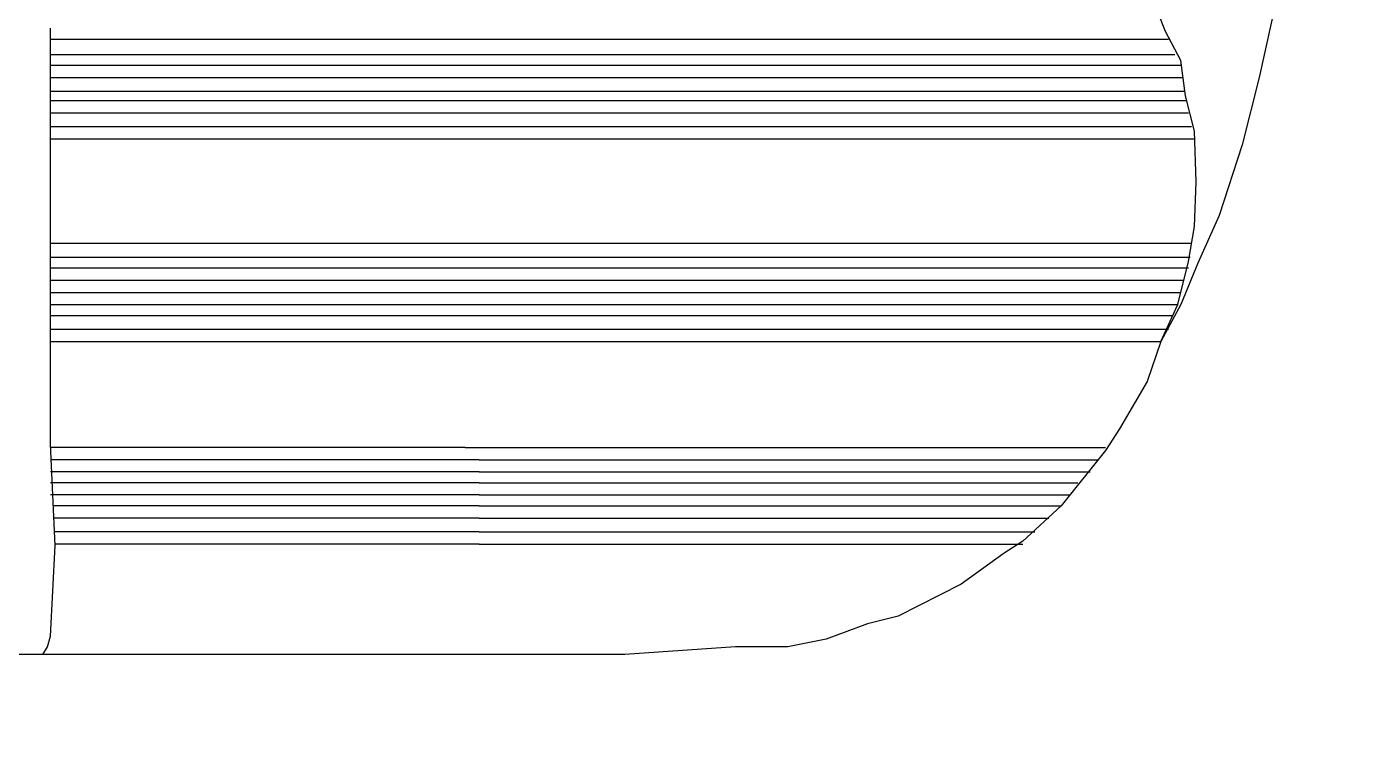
# Model space of a CAD drawing. Extents: x 731154 to 731744, y 4379381 to 4380408.
# Drawn here: x 731192.02 to 731200.74, y 4380235.47 to 4380240.15 of the extents above; entities that cross this region are included whole.
import ezdxf

# ---------------------------------------------------------------- set-up
doc = ezdxf.new("R2010")
doc.units = 0
doc.layers.get('0').update_dxf_attribs({"linetype": 'CONTINUOUS'})

msp = doc.modelspace()

# ---------------------------------------------------------------- linework, layer by layer
at = {"color": 0, "linetype": 'CONTINUOUS'}
for p, q in [((731199.43, 4380240.12), (731199.28, 4380240.5)), ((731199.43, 4380240.12), (731199.28, 4380240.5)), ((731200.16, 4380240.36), (731200.04, 4380239.82)), ((731200.16, 4380240.36), (731200.04, 4380239.82)), ((731192.17, 4380239.45), (731192.17, 4380240.14)), ((731192.17, 4380239.45), (731192.17, 4380240.14)), ((731199.53, 4380239.93), (731199.43, 4380240.12)), ((731199.53, 4380239.93), (731199.43, 4380240.12)), ((731192.17, 4380240.07), (731193.73, 4380240.07)), ((731192.17, 4380240.07), (731193.73, 4380240.07)), ((731193.73, 4380240.07), (731196.67, 4380240.07)), ((731193.73, 4380240.07), (731196.67, 4380240.07)), ((731196.67, 4380240.07), (731199.45, 4380240.07)), ((731196.67, 4380240.07), (731199.45, 4380240.07)), ((731192.17, 4380239.97), (731194.97, 4380239.97)), ((731192.17, 4380239.97), (731194.97, 4380239.97)), ((731194.97, 4380239.97), (731197.79, 4380239.97)), ((731194.97, 4380239.97), (731197.79, 4380239.97)), ((731197.79, 4380239.97), (731199.49, 4380239.97)), ((731197.79, 4380239.97), (731199.49, 4380239.97)), ((731199.56, 4380239.7), (731199.53, 4380239.93)), ((731199.56, 4380239.7), (731199.53, 4380239.93)), ((731192.17, 4380239.9), (731194.97, 4380239.9)), ((731192.17, 4380239.9), (731194.97, 4380239.9)), ((731192.17, 4380239.82), (731194.97, 4380239.82)), ((731192.17, 4380239.82), (731194.97, 4380239.82)), ((731194.97, 4380239.9), (731197.79, 4380239.9)), ((731194.97, 4380239.9), (731197.79, 4380239.9)), ((731194.97, 4380239.82), (731197.79, 4380239.82)), ((731194.97, 4380239.82), (731197.79, 4380239.82)), ((731197.79, 4380239.9), (731199.53, 4380239.9)), ((731197.79, 4380239.9), (731199.53, 4380239.9)), ((731197.79, 4380239.82), (731199.54, 4380239.82)), ((731197.79, 4380239.82), (731199.54, 4380239.82)), ((731200.04, 4380239.82), (731199.93, 4380239.38)), ((731200.04, 4380239.82), (731199.93, 4380239.38)), ((731192.17, 4380239.73), (731194.97, 4380239.73)), ((731192.17, 4380239.73), (731194.97, 4380239.73)), ((731194.97, 4380239.73), (731197.79, 4380239.73)), ((731194.97, 4380239.73), (731197.79, 4380239.73)), ((731197.79, 4380239.73), (731199.55, 4380239.73)), ((731197.79, 4380239.73), (731199.55, 4380239.73)), ((731192.17, 4380239.67), (731194.97, 4380239.67)), ((731192.17, 4380239.67), (731194.97, 4380239.67)), ((731194.97, 4380239.67), (731197.79, 4380239.67)), ((731194.97, 4380239.67), (731197.79, 4380239.67)), ((731197.79, 4380239.67), (731199.57, 4380239.67)), ((731197.79, 4380239.67), (731199.57, 4380239.67)), ((731199.62, 4380239.47), (731199.56, 4380239.7)), ((731199.62, 4380239.47), (731199.56, 4380239.7)), ((731192.17, 4380239.59), (731194.97, 4380239.59)), ((731192.17, 4380239.59), (731194.97, 4380239.59)), ((731194.97, 4380239.59), (731197.79, 4380239.59)), ((731194.97, 4380239.59), (731197.79, 4380239.59)), ((731197.79, 4380239.59), (731199.58, 4380239.59)), ((731197.79, 4380239.59), (731199.58, 4380239.59)), ((731192.17, 4380239.5), (731194.97, 4380239.5)), ((731192.17, 4380239.5), (731194.97, 4380239.5)), ((731194.97, 4380239.5), (731197.79, 4380239.5)), ((731194.97, 4380239.5), (731197.79, 4380239.5)), ((731197.79, 4380239.5), (731199.6, 4380239.5)), ((731197.79, 4380239.5), (731199.6, 4380239.5)), ((731199.63, 4380239.14), (731199.62, 4380239.47)), ((731199.63, 4380239.14), (731199.62, 4380239.47)), ((731192.17, 4380238.74), (731192.17, 4380239.45)), ((731192.17, 4380238.74), (731192.17, 4380239.45)), ((731192.17, 4380239.42), (731194.97, 4380239.42)), ((731192.17, 4380239.42), (731194.97, 4380239.42)), ((731194.97, 4380239.42), (731197.79, 4380239.42)), ((731194.97, 4380239.42), (731197.79, 4380239.42)), ((731197.79, 4380239.42), (731199.62, 4380239.42)), ((731197.79, 4380239.42), (731199.62, 4380239.42)), ((731199.93, 4380239.38), (731199.78, 4380238.92)), ((731199.93, 4380239.38), (731199.78, 4380238.92)), ((731199.62, 4380238.85), (731199.63, 4380239.14)), ((731199.62, 4380238.85), (731199.63, 4380239.14)), ((731199.78, 4380238.92), (731199.64, 4380238.61)), ((731199.78, 4380238.92), (731199.64, 4380238.61)), ((731199.58, 4380238.62), (731199.62, 4380238.85)), ((731199.58, 4380238.62), (731199.62, 4380238.85)), ((731192.17, 4380238.74), (731195.09, 4380238.74)), ((731192.17, 4380238.13), (731192.17, 4380238.74)), ((731192.17, 4380238.74), (731195.09, 4380238.74)), ((731192.17, 4380238.13), (731192.17, 4380238.74)), ((731195.09, 4380238.74), (731198.23, 4380238.74)), ((731195.09, 4380238.74), (731198.23, 4380238.74)), ((731198.23, 4380238.74), (731199.6, 4380238.74)), ((731198.23, 4380238.74), (731199.6, 4380238.74)), ((731192.17, 4380238.65), (731194.53, 4380238.65)), ((731192.17, 4380238.65), (731194.53, 4380238.65)), ((731194.53, 4380238.65), (731198.4, 4380238.65)), ((731194.53, 4380238.65), (731198.4, 4380238.65)), ((731198.4, 4380238.65), (731199.59, 4380238.65)), ((731198.4, 4380238.65), (731199.59, 4380238.65)), ((731199.51, 4380238.34), (731199.58, 4380238.62)), ((731199.51, 4380238.34), (731199.58, 4380238.62)), ((731199.64, 4380238.61), (731199.53, 4380238.34)), ((731199.64, 4380238.61), (731199.53, 4380238.34)), ((731192.17, 4380238.58), (731194.53, 4380238.58)), ((731192.17, 4380238.58), (731194.53, 4380238.58)), ((731194.53, 4380238.58), (731198.4, 4380238.58)), ((731194.53, 4380238.58), (731198.4, 4380238.58)), ((731198.4, 4380238.58), (731199.58, 4380238.58)), ((731198.4, 4380238.58), (731199.58, 4380238.58)), ((731192.17, 4380238.5), (731194.53, 4380238.5)), ((731192.17, 4380238.5), (731194.53, 4380238.5)), ((731192.17, 4380238.42), (731194.53, 4380238.42)), ((731192.17, 4380238.42), (731194.53, 4380238.42)), ((731194.53, 4380238.5), (731198.4, 4380238.5)), ((731194.53, 4380238.5), (731198.4, 4380238.5)), ((731194.53, 4380238.42), (731198.4, 4380238.42)), ((731194.53, 4380238.42), (731198.4, 4380238.42)), ((731198.4, 4380238.5), (731199.55, 4380238.5)), ((731198.4, 4380238.5), (731199.55, 4380238.5)), ((731198.4, 4380238.42), (731199.53, 4380238.42)), ((731198.4, 4380238.42), (731199.53, 4380238.42)), ((731192.17, 4380238.34), (731194.53, 4380238.34)), ((731192.17, 4380238.34), (731194.53, 4380238.34)), ((731194.53, 4380238.34), (731198.4, 4380238.34)), ((731194.53, 4380238.34), (731198.4, 4380238.34)), ((731198.4, 4380238.34), (731199.51, 4380238.34)), ((731198.4, 4380238.34), (731199.51, 4380238.34)), ((731199.53, 4380238.34), (731199.4, 4380238.1)), ((731199.4, 4380238.1), (731199.51, 4380238.34)), ((731199.53, 4380238.34), (731199.4, 4380238.1)), ((731199.4, 4380238.1), (731199.51, 4380238.34)), ((731192.17, 4380238.27), (731194.53, 4380238.27)), ((731192.17, 4380238.27), (731194.53, 4380238.27)), ((731194.53, 4380238.27), (731198.4, 4380238.27)), ((731194.53, 4380238.27), (731198.4, 4380238.27)), ((731198.4, 4380238.27), (731199.48, 4380238.27)), ((731198.4, 4380238.27), (731199.48, 4380238.27)), ((731192.17, 4380238.18), (731194.53, 4380238.18)), ((731192.17, 4380238.18), (731194.53, 4380238.18)), ((731194.53, 4380238.18), (731198.4, 4380238.18)), ((731194.53, 4380238.18), (731198.4, 4380238.18)), ((731198.4, 4380238.18), (731199.45, 4380238.18)), ((731198.4, 4380238.18), (731199.45, 4380238.18)), ((731192.17, 4380237.43), (731192.17, 4380238.13)), ((731192.17, 4380237.43), (731192.17, 4380238.13)), ((731192.17, 4380238.1), (731194.53, 4380238.1)), ((731192.17, 4380238.1), (731194.53, 4380238.1)), ((731194.53, 4380238.1), (731198.4, 4380238.1)), ((731194.53, 4380238.1), (731198.4, 4380238.1)), ((731198.4, 4380238.1), (731199.4, 4380238.1)), ((731198.4, 4380238.1), (731199.4, 4380238.1)), ((731199.4, 4380238.1), (731199.31, 4380237.84)), ((731199.4, 4380238.1), (731199.31, 4380237.84)), ((731199.31, 4380237.84), (731199.13, 4380237.53)), ((731199.31, 4380237.84), (731199.13, 4380237.53)), ((731199.31, 4380237.84), (731199.13, 4380237.53)), ((731199.13, 4380237.53), (731199.04, 4380237.39)), ((731199.13, 4380237.53), (731199.04, 4380237.39)), ((731192.2, 4380236.77), (731192.17, 4380237.43)), ((731192.2, 4380236.77), (731192.17, 4380237.43)), ((731194.87, 4380237.41), (731192.17, 4380237.41)), ((731194.87, 4380237.41), (731192.17, 4380237.41)), ((731194.87, 4380237.41), (731198.55, 4380237.41)), ((731194.87, 4380237.41), (731198.55, 4380237.41)), ((731198.55, 4380237.41), (731199.04, 4380237.41)), ((731198.55, 4380237.41), (731199.04, 4380237.41)), ((731199.04, 4380237.39), (731198.75, 4380237.03)), ((731199.04, 4380237.39), (731198.75, 4380237.03)), ((731194.96, 4380237.33), (731192.17, 4380237.33)), ((731194.96, 4380237.33), (731192.17, 4380237.33)), ((731194.96, 4380237.33), (731198.99, 4380237.33)), ((731194.96, 4380237.33), (731198.99, 4380237.33)), ((731194.96, 4380237.25), (731192.17, 4380237.25)), ((731194.96, 4380237.25), (731192.17, 4380237.25)), ((731194.96, 4380237.25), (731198.94, 4380237.25)), ((731194.96, 4380237.25), (731198.94, 4380237.25)), ((731194.96, 4380237.18), (731192.17, 4380237.18)), ((731194.96, 4380237.18), (731192.17, 4380237.18)), ((731194.96, 4380237.18), (731198.86, 4380237.18)), ((731194.96, 4380237.18), (731198.86, 4380237.18)), ((731194.96, 4380237.1), (731192.17, 4380237.1)), ((731194.96, 4380237.1), (731192.17, 4380237.1)), ((731194.96, 4380237.03), (731192.19, 4380237.03)), ((731194.96, 4380237.03), (731192.19, 4380237.03)), ((731194.96, 4380237.1), (731198.81, 4380237.1)), ((731194.96, 4380237.1), (731198.81, 4380237.1)), ((731194.96, 4380237.03), (731198.75, 4380237.03)), ((731194.96, 4380237.03), (731198.75, 4380237.03)), ((731198.75, 4380237.03), (731198.5, 4380236.8)), ((731198.75, 4380237.03), (731198.5, 4380236.8)), ((731194.96, 4380236.95), (731192.19, 4380236.95)), ((731194.96, 4380236.95), (731192.19, 4380236.95)), ((731194.96, 4380236.95), (731198.67, 4380236.95)), ((731194.96, 4380236.95), (731198.67, 4380236.95)), ((731194.96, 4380236.86), (731192.2, 4380236.86)), ((731194.96, 4380236.86), (731192.2, 4380236.86)), ((731194.96, 4380236.86), (731198.58, 4380236.86)), ((731194.96, 4380236.86), (731198.58, 4380236.86)), ((731192.17, 4380236.18), (731192.2, 4380236.77)), ((731192.17, 4380236.18), (731192.2, 4380236.77)), ((731194.96, 4380236.78), (731192.2, 4380236.78)), ((731194.96, 4380236.78), (731192.2, 4380236.78)), ((731194.96, 4380236.78), (731198.5, 4380236.78)), ((731194.96, 4380236.78), (731198.5, 4380236.78)), ((731198.5, 4380236.8), (731198.38, 4380236.72)), ((731198.5, 4380236.8), (731198.38, 4380236.72)), ((731198.38, 4380236.72), (731198.1, 4380236.52)), ((731198.38, 4380236.72), (731198.1, 4380236.52)), ((731198.1, 4380236.52), (731197.69, 4380236.31)), ((731198.1, 4380236.52), (731197.69, 4380236.31)), ((731197.49, 4380236.26), (731197.22, 4380236.16)), ((731197.49, 4380236.26), (731197.22, 4380236.16)), ((731197.69, 4380236.31), (731197.49, 4380236.26)), ((731197.69, 4380236.31), (731197.49, 4380236.26)), ((731192.15, 4380236.11), (731192.17, 4380236.18)), ((731192.15, 4380236.11), (731192.17, 4380236.18)), ((731197.22, 4380236.16), (731196.97, 4380236.11)), ((731197.22, 4380236.16), (731196.97, 4380236.11)), ((731192.12, 4380236.06), (731192.15, 4380236.11)), ((731192.12, 4380236.06), (731192.15, 4380236.11)), ((731196.63, 4380236.11), (731195.91, 4380236.06)), ((731196.63, 4380236.11), (731195.91, 4380236.06)), ((731196.97, 4380236.11), (731196.63, 4380236.11)), ((731196.97, 4380236.11), (731196.63, 4380236.11)), ((731192.02, 4380236.06), (731190.82, 4380236.06)), ((731192.02, 4380236.06), (731190.82, 4380236.06)), ((731192.2, 4380236.06), (731192.02, 4380236.06)), ((731192.2, 4380236.06), (731192.02, 4380236.06)), ((731193.05, 4380236.06), (731192.2, 4380236.06)), ((731193.05, 4380236.06), (731192.2, 4380236.06)), ((731194.1, 4380236.06), (731193.05, 4380236.06)), ((731194.1, 4380236.06), (731193.05, 4380236.06)), ((731195.16, 4380236.06), (731194.1, 4380236.06)), ((731195.16, 4380236.06), (731194.1, 4380236.06)), ((731195.91, 4380236.06), (731195.16, 4380236.06)), ((731195.91, 4380236.06), (731195.16, 4380236.06))]:
    msp.add_line(p, q, dxfattribs=at)

# ---------------------------------------------------------------- meshes
mesh = msp.add_polyface(dxfattribs=at)
corners = [(731154.5, 4379381), (731154.5, 4379381), (731154.5, 4379571.9618), (731462.5, 4379381), (731154.5, 4379746.4935), (731744, 4379381), (731154.5, 4380407.5), (731744, 4380042.0065), (731744, 4380407.5)]
mesh.append_faces([[corners[k] for k in face] for face in [(0, 1, 3, 2), (2, 3, 5, 4), (4, 5, 7, 6), (6, 7, 8, 8)]], dxfattribs={"vtx0": -1, "vtx2": -1, "color": 0})
mesh = msp.add_polyface(dxfattribs=at)
corners = [(731164.5, 4380221), (731164.5, 4380221), (731164.5, 4380395.2713), (731445.58, 4380221), (731164.5, 4380401.5), (731445.58, 4380227.2287), (731445.58, 4380401.5)]
mesh.append_faces([[corners[k] for k in face] for face in [(0, 1, 3, 2), (2, 3, 5, 4), (4, 5, 6, 6)]], dxfattribs={"vtx0": -1, "vtx2": -1, "color": 0})

doc.saveas('drawing.dxf')
